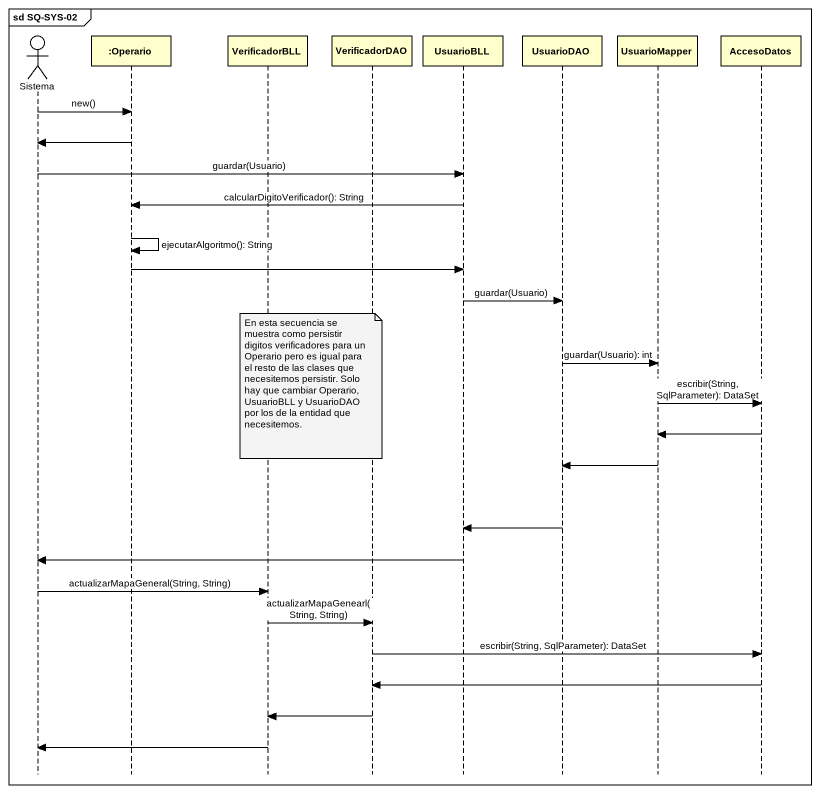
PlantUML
@startuml
mainframe sd SQ-SYS-02
hide footbox
actor Sistema
participant ":Operario" as Operario
participant VerificadorBLL
participant VerificadorDAO
participant UsuarioBLL
participant UsuarioDAO
participant UsuarioMapper
participant AccesoDatos

Sistema -> Operario : new()
Operario -> Sistema
Sistema -> UsuarioBLL : guardar(Usuario)
UsuarioBLL -> Operario : calcularDigitoVerificador(): String
Operario -> Operario : ejecutarAlgoritmo(): String
Operario -> UsuarioBLL
UsuarioBLL -> UsuarioDAO : guardar(Usuario)
UsuarioDAO -> UsuarioMapper : guardar(Usuario): int
note over VerificadorBLL : En esta secuencia se muestra como persistir digitos verificadores para un Operario pero es igual para el resto de las clases que necesitemos persistir. Solo hay que cambiar Operario, UsuarioBLL y UsuarioDAO por los de la entidad que necesitemos.
UsuarioMapper -> AccesoDatos : escribir(String, SqlParameter): DataSet
AccesoDatos -> UsuarioMapper
UsuarioMapper -> UsuarioDAO
UsuarioDAO -> UsuarioBLL
UsuarioBLL -> Sistema
Sistema -> VerificadorBLL : actualizarMapaGeneral(String, String)
VerificadorBLL -> VerificadorDAO : actualizarMapaGenearl(String, String)
VerificadorDAO -> AccesoDatos : escribir(String, SqlParameter): DataSet
AccesoDatos -> VerificadorDAO
VerificadorDAO -> VerificadorBLL
VerificadorBLL -> Sistema
@enduml
